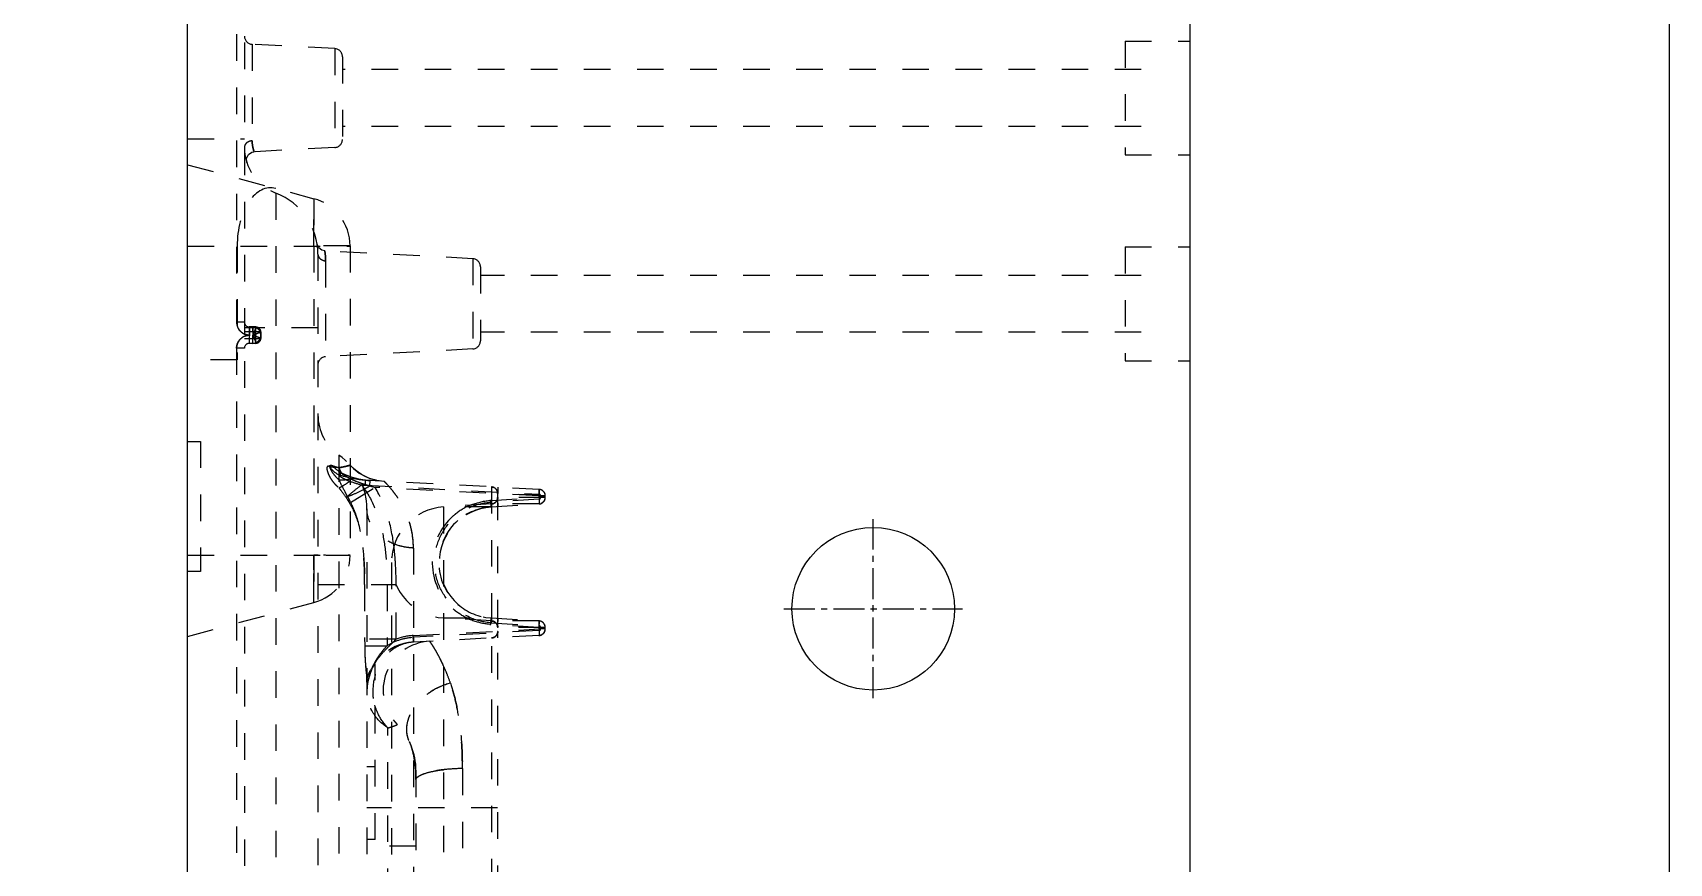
# Model space of a CAD drawing. Header units: millimetres. Extents: x 564 to 2602, y -1989 to 1042.
# Drawn here: x 1042.6 to 1143.3, y -728.8 to -677.7 of the extents above; entities that cross this region are included whole.
import ezdxf

# ---------------------------------------------------------------- set-up
doc = ezdxf.new("R2010")
doc.units = ezdxf.units.MM
doc.header["$LTSCALE"] = 16.335
doc.linetypes.add('CENTER', pattern=[0.6, 0.375, -0.075, 0.075, -0.075])
doc.linetypes.add('HIDDEN', pattern=[0.2, 0.1, -0.1])
doc.layers.get('0').update_dxf_attribs({"linetype": 'CONTINUOUS'})
doc.layers.add('DEFAULT_2', color=8, linetype='HIDDEN')

msp = doc.modelspace()

# ---------------------------------------------------------------- linework, layer by layer
at = {"color": 7, "linetype": 'Continuous'}
for p, q in [((1052.131, -865.805), (1052.131, -614.805)), ((1113.831, -865.805), (1113.831, -614.805))]:
    msp.add_line(p, q, dxfattribs=at)
at = {"color": 1, "linetype": 'CENTER', "ltscale": 0.310989}
for p, q in [((1094.331, -718.605), (1094.331, -707.605)), ((1088.831, -713.105), (1099.831, -713.105))]:
    msp.add_line(p, q, dxfattribs=at)
msp.add_lwpolyline([(597.996, -547.614), (1143.323, -547.614), (1143.323, -959.192), (597.996, -959.192)], close=True)
msp.add_circle((1094.331, -713.105), 5)
at = {"layer": 'DEFAULT_2', "color": 8, "linetype": 'HIDDEN'}
for p, q in [((1055.148, -664.715), (1055.148, -695.478)), ((1055.631, -665.214), (1055.631, -810.305)), ((1056.107, -678.395), (1056.107, -684.332)), ((1061.187, -678.661), (1056.107, -678.395)), ((1061.187, -678.661), (1061.187, -684.744)), ((1109.831, -678.203), (1109.831, -685.203)), ((1109.831, -678.203), (1113.831, -678.203)), ((1061.664, -679.163), (1061.664, -684.242)), ((1110.831, -679.953), (1061.664, -679.953)), ((1110.831, -683.453), (1061.664, -683.453)), ((1052.131, -684.217), (1055.631, -684.217)), ((1061.187, -684.744), (1056.227, -685.004)), ((1052.131, -685.805), (1059.907, -687.889)), ((1109.831, -685.203), (1113.831, -685.203)), ((1057.57, -687.549), (1057.57, -786.462)), ((1052.131, -690.805), (1062.131, -690.805)), ((1055.184, -690.805), (1055.184, -697.805)), ((1059.907, -690.681), (1059.908, -689.972)), ((1059.907, -690.805), (1059.907, -690.681)), ((1059.907, -690.805), (1059.907, -709.805)), ((1062.131, -690.787), (1062.131, -709.824)), ((1109.831, -690.855), (1109.831, -697.855)), ((1109.831, -690.855), (1113.831, -690.855)), ((1060.156, -691.305), (1060.156, -782.705)), ((1069.682, -691.581), (1060.575, -691.103)), ((1060.629, -691.712), (1060.629, -697.605)), ((1069.682, -691.581), (1069.682, -697.13)), ((1070.156, -692.081), (1070.156, -696.63)), ((1110.831, -692.605), (1070.156, -692.605)), ((1055.631, -695.478), (1055.148, -695.478)), ((1060.156, -695.83), (1055.631, -695.83)), ((1055.932, -695.78), (1055.932, -696.785)), ((1056.335, -695.78), (1055.932, -695.78)), ((1056.134, -695.78), (1056.134, -696.082)), ((1056.335, -696.785), (1056.335, -695.78)), ((1056.636, -696.082), (1055.631, -696.082)), ((1055.631, -696.484), (1056.636, -696.484)), ((1056.335, -696.785), (1055.932, -696.785)), ((1056.134, -696.484), (1056.134, -696.785)), ((1056.636, -696.082), (1056.636, -696.484)), ((1110.831, -696.105), (1070.156, -696.105)), ((1055.184, -697.805), (1052.131, -697.805)), ((1055.148, -697.087), (1055.148, -776.924)), ((1055.631, -697.087), (1055.148, -697.087)), ((1069.682, -697.13), (1060.629, -697.605)), ((1109.831, -697.855), (1113.831, -697.855)), ((1052.131, -702.811), (1052.931, -702.811)), ((1052.931, -702.811), (1052.931, -710.811)), ((1061.448, -703.663), (1061.448, -770.347)), ((1062.162, -706.562), (1063.669, -705.641)), ((1073.769, -705.768), (1063.076, -705.207)), ((1063.076, -705.508), (1073.769, -706.069)), ((1063.358, -705.547), (1063.375, -705.223)), ((1063.564, -705.61), (1063.667, -705.641)), ((1073.76, -706.169), (1063.669, -705.641)), ((1063.754, -705.205), (1064.223, -705.267)), ((1070.835, -705.614), (1070.835, -768.397)), ((1071.216, -706.015), (1071.216, -767.995)), ((1071.216, -706.015), (1071.219, -706.016)), ((1071.224, -706.016), (1071.216, -706.015)), ((1071.219, -706.016), (1071.224, -706.016)), ((1074.149, -706.169), (1071.229, -706.016)), ((1062.162, -706.561), (1062.131, -706.502)), ((1063.172, -706.964), (1063.172, -767.047)), ((1070.841, -706.663), (1067.886, -706.847)), ((1067.886, -706.847), (1067.886, -767.164)), ((1070.822, -706.847), (1067.886, -706.847)), ((1070.786, -706.446), (1073.76, -706.261)), ((1070.811, -706.847), (1070.786, -706.446)), ((1073.77, -706.362), (1070.821, -706.546)), ((1070.822, -706.847), (1073.773, -706.663)), ((1073.764, -706.663), (1070.848, -706.663)), ((1071.216, -706.261), (1071.218, -706.261)), ((1071.218, -706.261), (1071.224, -706.261)), ((1074.149, -706.261), (1071.224, -706.261)), ((1073.76, -706.169), (1073.76, -706.261)), ((1073.76, -706.169), (1074.149, -706.169)), ((1073.864, -706.261), (1073.864, -706.169)), ((1074.14, -706.261), (1074.14, -706.169)), ((1052.131, -709.805), (1062.131, -709.805)), ((1066.031, -709.372), (1066.031, -764.639)), ((1052.931, -710.811), (1052.131, -710.811)), ((1064.68, -710.259), (1064.68, -763.752)), ((1060.156, -711.617), (1064.967, -711.616)), ((1063.028, -711.616), (1063.031, -715.379)), ((1064.407, -711.616), (1064.407, -715.379)), ((1064.967, -714.976), (1064.967, -711.616)), ((1052.131, -714.805), (1059.907, -712.722)), ((1059.907, -712.722), (1059.908, -712.579)), ((1067.886, -713.671), (1070.812, -713.671)), ((1070.841, -713.855), (1067.886, -713.671)), ((1070.786, -714.073), (1070.811, -713.671)), ((1073.76, -714.257), (1070.786, -714.073)), ((1070.811, -713.671), (1073.764, -713.855)), ((1070.821, -713.972), (1073.77, -714.156)), ((1073.773, -713.855), (1070.848, -713.855)), ((1064.967, -714.976), (1063.028, -714.976)), ((1066.031, -715.156), (1066.01, -714.755)), ((1066.013, -714.754), (1073.76, -714.349)), ((1073.769, -714.449), (1066.031, -714.855)), ((1073.769, -714.751), (1066.031, -715.156)), ((1071.218, -714.257), (1071.216, -714.257)), ((1071.216, -714.503), (1071.224, -714.502)), ((1071.217, -714.503), (1071.216, -714.503)), ((1071.224, -714.257), (1071.218, -714.257)), ((1074.14, -714.257), (1071.224, -714.257)), ((1074.14, -714.349), (1071.224, -714.502)), ((1073.76, -714.257), (1073.76, -714.349)), ((1074.14, -714.349), (1073.76, -714.349)), ((1073.864, -714.349), (1073.864, -714.257)), ((1074.14, -714.349), (1074.14, -714.257)), ((1063.031, -715.379), (1064.407, -715.379)), ((1063.672, -727.304), (1063.672, -716.505)), ((1063.171, -718.346), (1063.172, -718.423)), ((1064.465, -753.579), (1064.465, -720.432)), ((1065.769, -721.264), (1065.874, -721.511)), ((1065.867, -721.492), (1066.046, -722.123)), ((1065.874, -721.511), (1066.051, -722.151)), ((1066.046, -722.123), (1066.165, -722.991)), ((1066.051, -722.151), (1066.167, -723.025)), ((1063.172, -722.805), (1063.672, -722.805)), ((1066.165, -722.991), (1066.189, -723.624)), ((1066.189, -723.052), (1066.189, -750.959)), ((1069.047, -722.932), (1069.047, -751.079)), ((1071.216, -725.342), (1063.172, -725.342)), ((1063.672, -727.305), (1063.172, -727.305)), ((1066.189, -727.704), (1063.172, -727.704))]:
    msp.add_line(p, q, dxfattribs=at)
for points in [[(1055.777, -685.66), (1055.763, -685.41), (1055.877, -685.176), (1056.091, -685.031), (1056.23, -685.004)], [(1060.575, -691.103), (1060.392, -691.058), (1060.206, -690.91), (1060.109, -690.693)], [(1063.755, -705.206), (1063.55, -705.155), (1063.29, -705.067), (1063.05, -704.962), (1062.831, -704.842), (1062.634, -704.714), (1062.462, -704.582), (1062.318, -704.455), (1062.222, -704.361), (1062.178, -704.314)], [(1063.172, -717.914), (1063.17, -718.048), (1063.17, -718.213), (1063.171, -718.346)]]:
    msp.add_lwpolyline(points, dxfattribs=at)
for centre, radius, start, end in [((1056.134, -677.893), 0.503, 180, 267), ((1061.161, -679.163), 0.503, 0, 86.99954), ((1058.647, -684.731), 3.017, 180, 249.07517), ((1061.161, -684.242), 0.503, 273.00046, 0), ((1056.134, -691.305), 4.022, 0, 69.07517), ((1059.131, -690.787), 3, 0, 75), ((1069.656, -692.08), 0.5, 0, 87), ((1055.952, -695.477), 0.804, 180.08241, 212.78343), ((1055.932, -695.478), 0.302, 180, 269.98028), ((1056.134, -696.283), 0.503, 270, 90), ((1056.335, -696.082), 0.302, 0, 90), ((1055.949, -695.48), 0.8, 239.32631, 246.42224), ((1055.948, -697.082), 0.796, 111.19298, 119.97131), ((1055.932, -697.087), 0.302, 90, 180), ((1045.9, -696.231), 10.049, 0.89161, 1.14484), ((1042.842, -696.276), 13.108, 359.9822, 0.8809), ((1043.594, -696.289), 12.356, 358.88453, 0.04392), ((1056.134, -696.283), 0.201, 269.99583, 90.00413), ((1036.302, -688.456), 21.338, 338.80526, 339.08133), ((1048.86, -714.889), 19.982, 67.9723, 68.26191), ((1056.335, -696.484), 0.302, 270, 0), ((1042.595, -730.486), 36.79, 67.90419, 68.03751), ((1069.656, -696.631), 0.5, 273, 0), ((1060.656, -698.104), 0.5, 93, 180), ((1063.172, -701.188), 3.017, 180, 235.1501), ((1059.15, -706.964), 4.022, 0, 55.15009), ((1062.945, -703.455), 2.279, 223.73179, 228.94055), ((1064.012, -699.589), 5.7, 245.14085, 250.71299), ((1063.859, -700.009), 5.253, 250.77864, 251.67394), ((1064.381, -702.255), 3.017, 221.99368, 267), ((1063.737, -700.396), 4.847, 251.60442, 257.97043), ((1065.476, -695.96), 9.89, 250.13849, 254.48091), ((1064.963, -699.09), 6.644, 244.97441, 249.01374), ((1065.308, -698.212), 7.587, 248.9571, 250.84472), ((1063.658, -700.737), 4.497, 258.04578, 258.69965), ((1065.533, -697.566), 8.272, 250.83758, 252.01261), ((1063.344, -700.409), 5.107, 264.2217, 266.98645), ((1057.552, -695.492), 11.611, 297.76108, 300.00106), ((1065.849, -696.588), 9.299, 252.02136, 253.98404), ((1066.355, -694.862), 11.098, 253.9352, 254.33348), ((1084.112, -637.06), 71.563, 253.14136, 253.31385), ((1070.823, -706.013), 0.4, 359.93317, 86.99267), ((1073.739, -706.168), 0.401, 72.48128, 86.96196), ((1073.75, -706.166), 0.398, 0.04827, 36.77101), ((1095.641, -688.566), 38.008, 207.63559, 208.15781), ((1068.099, -710.259), 3.419, 93.56971, 266.43029), ((1071.034, -710.263), 3.414, 93.56056, 266.44007), ((1071.017, -710.268), 3.829, 112.44179, 128.3573), ((1071.023, -710.282), 3.441, 93.52315, 130.84937), ((1071.079, -710.606), 4.17, 94.01903, 94.8473), ((1070.814, -706.262), 0.402, 273.55123, 0.01745), ((1057.193, -707.293), 14.05, 2.74735, 3.564), ((1066.089, -705.768), 7.681, 357.00813, 357.17464), ((1073.738, -706.262), 0.401, 273.62052, 288.00438), ((1073.763, -706.169), 0.101, 359.98407, 86.97547), ((1073.763, -706.261), 0.101, 273.59383, 0.01946), ((1073.75, -706.266), 0.397, 298.05145, 359.93572), ((1056.281, -709.51), 6.587, 15.97858, 20.09821), ((1060.664, -709.373), 5.367, 0.01055, 17.24933), ((1071.004, -710.261), 3.814, 131.40799, 179.08155), ((1071.002, -710.26), 3.411, 130.81425, 229.18145), ((1071.029, -710.282), 3.847, 128.36131, 131.47127), ((1059.883, -724.16), 14.354, 88.86712, 89.90275), ((1059.131, -709.824), 3, 285, 0), ((1048.964, -711.241), 15.99, 4.75667, 6.83731), ((1046.865, -711.424), 18.097, 3.72373, 4.78387), ((1044.091, -711.58), 20.875, 0.11148, 3.6564), ((1070.969, -710.259), 3.779, 179.0976, 180.89779), ((1071.004, -710.257), 3.814, 180.91346, 228.60423), ((1041.03, -711.616), 23.937, 359.99903, 0.18254), ((1071.023, -710.236), 3.442, 229.15251, 266.47426), ((1071.032, -710.233), 3.851, 228.53725, 231.56314), ((1071.092, -709.828), 4.255, 265.06513, 265.88293), ((1070.816, -714.257), 0.402, 359.9671, 86.40579), ((1057.859, -713.262), 13.384, 356.41777, 357.27328), ((1067.101, -713.835), 6.672, 356.3759, 358.06662), ((1073.738, -714.256), 0.401, 71.99578, 86.37948), ((1073.749, -714.257), 0.4, 0.06313, 43.06779), ((1067.184, -718.116), 3.017, 93, 224.52719), ((1135.296, -786.256), 100.135, 134.6153, 134.84722), ((1066.189, -718.168), 3.419, 92.94329, 110.94368), ((1073.739, -714.35), 0.401, 273.03904, 287.51795), ((1073.763, -714.349), 0.101, 273.02468, 0.01675), ((1073.763, -714.257), 0.101, 359.98081, 86.40623), ((1073.75, -714.354), 0.396, 298.25762, 359.95562), ((1066.189, -718.168), 3.017, 93.00026, 180), ((1066.486, -718.202), 3.319, 153.28073, 162.09126), ((1066.839, -718.396), 3.721, 149.15194, 153.06706), ((1066.378, -718.169), 3.206, 170.31246, 179.98627), ((1066.407, -718.175), 3.236, 162.11747, 170.29432), ((1062.167, -723.052), 4.022, 360, 44.52719), ((1062.243, -722.867), 3.879, 15.33785, 18.15489), ((1061.636, -723.034), 4.509, 12.5088, 15.3353), ((1060.973, -723.183), 5.188, 9.87224, 12.52812), ((1058.808, -723.496), 7.377, 4.68719, 6.33321)]:
    msp.add_arc(centre, radius, start, end, dxfattribs=at)
msp.add_ellipse((1057.246, -690.805), major_axis=(0, 3.587), ratio=0.5748833, start_param=-0.1528382, end_param=1.5707963, dxfattribs=at)
for points, knots in [([(1056.107, -684.332), (1056.045, -684.335), (1055.923, -684.358), (1055.766, -684.444), (1055.658, -684.574), (1055.631, -684.68), (1055.631, -684.731)], [0, 0, 0, 0, 0.2755293, 0.5366142, 0.7763648, 1, 1, 1, 1]), ([(1055.694, -684.538), (1055.684, -684.552), (1055.649, -684.611), (1055.631, -684.68), (1055.631, -684.731)], [0, 0, 0, 0, 0.2592889, 1, 1, 1, 1]), ([(1056.23, -685.004), (1056.231, -685.004), (1056.226, -684.998), (1056.226, -684.992), (1056.219, -684.977), (1056.213, -684.959), (1056.204, -684.934), (1056.191, -684.891), (1056.171, -684.824), (1056.148, -684.729), (1056.127, -684.613), (1056.111, -684.479), (1056.107, -684.383), (1056.107, -684.332)], [0, 0, 0, 0, 0.0043518, 0.0172974, 0.0386608, 0.0682711, 0.1059627, 0.1515755, 0.2658772, 0.4093782, 0.5803666, 0.7776748, 1, 1, 1, 1]), ([(1056.107, -684.332), (1056.107, -684.428), (1056.117, -684.563), (1056.148, -684.729), (1056.171, -684.824), (1056.193, -684.899), (1056.209, -684.949), (1056.22, -684.977), (1056.224, -684.992), (1056.229, -684.999), (1056.229, -685.004), (1056.23, -685.004)], [0, 0, 0, 0, 0.4194671, 0.590513, 0.734061, 0.8483957, 0.9317092, 0.9613208, 0.982686, 0.9956368, 1, 1, 1, 1]), ([(1059.907, -690.805), (1059.907, -690.433), (1059.908, -689.894), (1059.909, -689.206), (1059.909, -688.77), (1059.91, -688.453), (1059.911, -688.243), (1059.912, -688.119), (1059.912, -688.028), (1059.911, -687.946), (1059.907, -687.926), (1059.909, -687.885), (1059.907, -687.889)], [0, 0, 0, 0, 0.3826212, 0.5554139, 0.7068731, 0.831142, 0.8814699, 0.9233866, 0.9565504, 0.9806177, 0.9952254, 1, 1, 1, 1]), ([(1059.907, -687.889), (1059.911, -688.174), (1059.907, -688.774), (1059.915, -689.746), (1059.908, -690.433), (1059.907, -690.805)], [0, 0, 0, 0, 0.2930214, 0.6173999, 1, 1, 1, 1]), ([(1062.131, -690.805), (1062.127, -690.805), (1062.114, -690.801), (1062.084, -690.797), (1062.035, -690.79), (1061.93, -690.784), (1061.753, -690.786), (1061.362, -690.789), (1060.738, -690.78), (1060.204, -690.805), (1059.907, -690.805)], [0, 0, 0, 0, 0.0046906, 0.018404, 0.0409181, 0.0720864, 0.1597849, 0.279181, 0.5998335, 1, 1, 1, 1]), ([(1060.156, -691.305), (1060.156, -691.357), (1060.182, -691.465), (1060.328, -691.645), (1060.51, -691.707), (1060.629, -691.712)], [0, 0, 0, 0, 0.2279622, 0.4704552, 1, 1, 1, 1]), ([(1060.156, -691.305), (1060.156, -691.359), (1060.175, -691.433), (1060.213, -691.495), (1060.224, -691.511)], [0, 0, 0, 0, 0.741041, 1, 1, 1, 1]), ([(1060.629, -691.712), (1060.629, -691.666), (1060.628, -691.579), (1060.621, -691.457), (1060.611, -691.352), (1060.6, -691.266), (1060.591, -691.198), (1060.583, -691.153), (1060.579, -691.127), (1060.576, -691.114), (1060.577, -691.109), (1060.574, -691.103), (1060.575, -691.103)], [0, 0, 0, 0, 0.225985, 0.4257818, 0.5980096, 0.7410963, 0.8535128, 0.9345096, 0.9630543, 0.983534, 0.9958746, 1, 1, 1, 1]), ([(1060.575, -691.103), (1060.577, -691.105), (1060.576, -691.115), (1060.58, -691.127), (1060.583, -691.154), (1060.591, -691.198), (1060.6, -691.266), (1060.611, -691.352), (1060.625, -691.503), (1060.629, -691.625), (1060.629, -691.712)], [0, 0, 0, 0, 0.0165158, 0.0370113, 0.0655654, 0.1465608, 0.2589476, 0.4020107, 0.5742466, 1, 1, 1, 1]), ([(1055.148, -695.478), (1055.148, -695.584), (1055.192, -695.799), (1055.376, -696.069), (1055.652, -696.245), (1055.867, -696.283), (1055.974, -696.283)], [0, 0, 0, 0, 0.2497237, 0.4995788, 0.7495243, 1, 1, 1, 1]), ([(1055.932, -695.78), (1055.936, -695.78), (1055.935, -695.8), (1055.941, -695.821), (1055.942, -695.87), (1055.945, -695.93), (1055.947, -696.006), (1055.949, -696.123), (1055.95, -696.216), (1055.95, -696.28)], [0, 0, 0, 0, 0.0205313, 0.0776693, 0.1698862, 0.2940684, 0.4453558, 0.6185442, 1, 1, 1, 1]), ([(1055.932, -695.78), (1055.934, -695.78), (1055.935, -695.788), (1055.938, -695.799), (1055.939, -695.821), (1055.941, -695.837), (1055.941, -695.847)], [0, 0, 0, 0, 0.0720856, 0.2636878, 0.5743083, 1, 1, 1, 1]), ([(1056.134, -695.78), (1056.137, -695.78), (1056.136, -695.8), (1056.142, -695.821), (1056.143, -695.87), (1056.146, -695.93), (1056.148, -696.006), (1056.15, -696.123), (1056.151, -696.216), (1056.151, -696.28)], [0, 0, 0, 0, 0.020531, 0.077669, 0.169886, 0.2940682, 0.4453556, 0.6185441, 1, 1, 1, 1]), ([(1056.322, -695.83), (1056.317, -695.845), (1056.289, -695.927), (1056.259, -696.008), (1056.234, -696.075)], [0, 0, 0, 0, 0.1843025, 1, 1, 1, 1]), ([(1056.335, -695.78), (1056.336, -695.78), (1056.335, -695.787), (1056.332, -695.8), (1056.326, -695.817), (1056.322, -695.83)], [0, 0, 0, 0, 0.0633032, 0.2508107, 1, 1, 1, 1]), ([(1055.974, -696.283), (1055.867, -696.283), (1055.652, -696.319), (1055.377, -696.496), (1055.192, -696.766), (1055.148, -696.981), (1055.148, -697.087)], [0, 0, 0, 0, 0.2500792, 0.5000569, 0.7499587, 1, 1, 1, 1]), ([(1055.932, -696.78), (1055.936, -696.78), (1055.935, -696.76), (1055.941, -696.738), (1055.942, -696.689), (1055.945, -696.629), (1055.947, -696.554), (1055.949, -696.436), (1055.95, -696.344), (1055.95, -696.28)], [0, 0, 0, 0, 0.0205313, 0.0776693, 0.1698862, 0.2940684, 0.4453558, 0.6185442, 1, 1, 1, 1]), ([(1055.932, -696.78), (1055.934, -696.78), (1055.935, -696.771), (1055.938, -696.761), (1055.939, -696.739), (1055.941, -696.723), (1055.941, -696.713)], [0, 0, 0, 0, 0.0720856, 0.2636878, 0.5743084, 1, 1, 1, 1]), ([(1056.134, -696.78), (1056.137, -696.78), (1056.135, -696.76), (1056.141, -696.738), (1056.141, -696.689), (1056.144, -696.629), (1056.146, -696.554), (1056.15, -696.436), (1056.151, -696.344), (1056.151, -696.28)], [0, 0, 0, 0, 0.0200851, 0.0771376, 0.1693606, 0.2936018, 0.444988, 0.618303, 1, 1, 1, 1]), ([(1056.147, -696.283), (1056.179, -696.27), (1056.295, -696.224), (1056.411, -696.177), (1056.496, -696.142)], [0, 0, 0, 0, 0.2740469, 1, 1, 1, 1]), ([(1056.154, -696.28), (1056.161, -696.297), (1056.188, -696.366), (1056.215, -696.435), (1056.234, -696.487)], [0, 0, 0, 0, 0.2566759, 1, 1, 1, 1]), ([(1056.234, -696.487), (1056.242, -696.506), (1056.267, -696.573), (1056.292, -696.641), (1056.308, -696.689)], [0, 0, 0, 0, 0.2865495, 1, 1, 1, 1]), ([(1056.308, -696.689), (1056.31, -696.693), (1056.315, -696.709), (1056.32, -696.724), (1056.324, -696.735)], [0, 0, 0, 0, 0.2799525, 1, 1, 1, 1]), ([(1056.324, -696.735), (1056.325, -696.74), (1056.329, -696.753), (1056.333, -696.765), (1056.335, -696.774)], [0, 0, 0, 0, 0.338249, 1, 1, 1, 1]), ([(1056.588, -696.462), (1056.578, -696.457), (1056.527, -696.436), (1056.475, -696.415), (1056.434, -696.398)], [0, 0, 0, 0, 0.1950014, 1, 1, 1, 1]), ([(1056.496, -696.142), (1056.505, -696.139), (1056.536, -696.126), (1056.567, -696.113), (1056.589, -696.104)], [0, 0, 0, 0, 0.2908581, 1, 1, 1, 1]), ([(1056.636, -696.484), (1056.636, -696.482), (1056.63, -696.481), (1056.623, -696.476), (1056.607, -696.47), (1056.595, -696.465), (1056.588, -696.462)], [0, 0, 0, 0, 0.0693796, 0.2617733, 0.5739184, 1, 1, 1, 1]), ([(1056.589, -696.104), (1056.593, -696.102), (1056.607, -696.095), (1056.621, -696.089), (1056.631, -696.085)], [0, 0, 0, 0, 0.3353093, 1, 1, 1, 1]), ([(1060.852, -704.357), (1060.818, -704.348), (1060.761, -704.334), (1060.709, -704.387), (1060.699, -704.449), (1060.705, -704.528), (1060.725, -704.625), (1060.759, -704.732), (1060.821, -704.885), (1060.923, -705.077), (1061.073, -705.295), (1061.248, -705.496), (1061.38, -705.615), (1061.448, -705.671)], [0, 0, 0, 0, 0.0618657, 0.0880285, 0.1226841, 0.1703364, 0.2296787, 0.2975272, 0.3707402, 0.5250916, 0.6832554, 0.841863, 1, 1, 1, 1]), ([(1060.852, -704.357), (1060.895, -704.419), (1061.084, -704.65), (1061.338, -704.83), (1061.545, -704.913)], [0, 0, 0, 0, 0.2528678, 1, 1, 1, 1]), ([(1061.298, -705.031), (1061.219, -704.948), (1061.078, -704.778), (1060.943, -704.544), (1060.887, -704.385), (1060.882, -704.296), (1060.924, -704.267), (1060.961, -704.27), (1061.003, -704.281), (1061.033, -704.293), (1061.049, -704.3)], [0, 0, 0, 0, 0.3352664, 0.6464962, 0.7695007, 0.8447762, 0.8725297, 0.906307, 0.9494489, 1, 1, 1, 1]), ([(1062.139, -704.273), (1062.14, -704.274), (1062.133, -704.274), (1062.129, -704.277), (1062.115, -704.281), (1062.09, -704.29), (1062.043, -704.304), (1061.972, -704.325), (1061.877, -704.349), (1061.701, -704.389), (1061.555, -704.414), (1061.448, -704.429)], [0, 0, 0, 0, 0.0035467, 0.0142711, 0.0322897, 0.0577221, 0.1313227, 0.2360953, 0.3732672, 0.544788, 1, 1, 1, 1]), ([(1061.448, -704.429), (1061.485, -704.424), (1061.611, -704.405), (1061.737, -704.381), (1061.825, -704.361)], [0, 0, 0, 0, 0.2912012, 1, 1, 1, 1]), ([(1061.448, -704.429), (1061.454, -704.475), (1061.478, -704.638), (1061.512, -704.8), (1061.545, -704.913)], [0, 0, 0, 0, 0.2841808, 1, 1, 1, 1]), ([(1061.616, -704.761), (1061.601, -704.736), (1061.538, -704.629), (1061.484, -704.517), (1061.448, -704.429)], [0, 0, 0, 0, 0.2342073, 1, 1, 1, 1]), ([(1061.545, -704.913), (1061.538, -704.912), (1061.524, -704.91), (1061.507, -704.908), (1061.489, -704.915), (1061.497, -704.933), (1061.509, -704.946), (1061.533, -704.967), (1061.565, -704.991), (1061.607, -705.019), (1061.664, -705.054), (1061.739, -705.096), (1061.83, -705.143), (1061.955, -705.2), (1062.051, -705.238), (1062.116, -705.262)], [0, 0, 0, 0, 0.028369, 0.0528644, 0.0698987, 0.0871484, 0.1142687, 0.1436817, 0.2063393, 0.2709551, 0.3364015, 0.4684117, 0.6010759, 0.7339927, 1, 1, 1, 1]), ([(1062.152, -705.11), (1062.098, -705.085), (1062.005, -705.038), (1061.895, -704.976), (1061.82, -704.93), (1061.764, -704.894), (1061.719, -704.864), (1061.683, -704.839), (1061.658, -704.82), (1061.632, -704.8), (1061.616, -704.785), (1061.586, -704.758), (1061.61, -704.759), (1061.616, -704.761)], [0, 0, 0, 0, 0.2634297, 0.4601565, 0.5580563, 0.6554599, 0.7520759, 0.7998489, 0.8470123, 0.8931353, 0.9365506, 0.9714684, 1, 1, 1, 1]), ([(1061.825, -704.361), (1061.87, -704.351), (1061.975, -704.324), (1062.08, -704.295), (1062.138, -704.273)], [0, 0, 0, 0, 0.4280199, 1, 1, 1, 1]), ([(1061.448, -705.174), (1061.483, -705.178), (1061.634, -705.188), (1061.786, -705.177), (1061.901, -705.16)], [0, 0, 0, 0, 0.2318803, 1, 1, 1, 1]), ([(1061.969, -706.196), (1061.922, -706.106), (1061.746, -705.767), (1061.576, -705.424), (1061.448, -705.174)], [0, 0, 0, 0, 0.2651192, 1, 1, 1, 1]), ([(1061.448, -705.671), (1061.552, -705.625), (1061.78, -705.495), (1061.997, -705.349), (1062.116, -705.262)], [0, 0, 0, 0, 0.4354212, 1, 1, 1, 1]), ([(1061.448, -705.671), (1061.484, -705.719), (1061.631, -705.917), (1061.775, -706.117), (1061.884, -706.268)], [0, 0, 0, 0, 0.2432817, 1, 1, 1, 1]), ([(1061.884, -706.268), (1062.012, -706.155), (1062.326, -705.894), (1062.644, -705.637), (1062.83, -705.49)], [0, 0, 0, 0, 0.4175122, 1, 1, 1, 1]), ([(1061.901, -705.16), (1061.922, -705.157), (1062.006, -705.144), (1062.09, -705.126), (1062.152, -705.11)], [0, 0, 0, 0, 0.2445545, 1, 1, 1, 1]), ([(1062.116, -706.149), (1062.177, -706.128), (1062.466, -706.017), (1062.744, -705.88), (1062.96, -705.767)], [0, 0, 0, 0, 0.2101, 1, 1, 1, 1]), ([(1062.83, -705.49), (1063.162, -705.91), (1063.703, -706.853), (1064.162, -708.405), (1064.37, -710.005), (1064.407, -711.08), (1064.407, -711.616)], [0, 0, 0, 0, 0.2496181, 0.4995899, 0.7497624, 1, 1, 1, 1]), ([(1063.076, -705.508), (1063.078, -705.468), (1063.081, -705.397), (1063.083, -705.314), (1063.082, -705.264), (1063.082, -705.235), (1063.079, -705.22), (1063.078, -705.207), (1063.076, -705.207)], [0, 0, 0, 0, 0.4017265, 0.7045392, 0.8184121, 0.9122118, 0.9752699, 1, 1, 1, 1]), ([(1064.84, -709.338), (1064.763, -708.692), (1064.522, -707.408), (1064.008, -706.195), (1063.669, -705.641)], [0, 0, 0, 0, 0.5001191, 1, 1, 1, 1]), ([(1066.031, -709.372), (1066.031, -709.055), (1065.977, -708.451), (1065.757, -707.62), (1065.458, -706.917), (1065.167, -706.419), (1064.933, -706.082), (1064.772, -705.871), (1064.623, -705.691), (1064.492, -705.544), (1064.397, -705.441), (1064.333, -705.375), (1064.296, -705.337), (1064.266, -705.308), (1064.245, -705.286), (1064.231, -705.276), (1064.226, -705.268), (1064.224, -705.267)], [0, 0, 0, 0, 0.206616, 0.3922058, 0.5578529, 0.7030068, 0.7672223, 0.8251231, 0.8760034, 0.9190837, 0.9535849, 0.9674353, 0.9789305, 0.9880031, 0.9945851, 0.9986073, 1, 1, 1, 1]), ([(1070.844, -705.614), (1070.943, -705.619), (1071.144, -705.71), (1071.224, -705.917), (1071.224, -706.016)], [0, 0, 0, 0, 0.4993427, 1, 1, 1, 1]), ([(1071.216, -706.015), (1071.216, -705.948), (1071.181, -705.812), (1071.084, -705.71), (1071.027, -705.675)], [0, 0, 0, 0, 0.5000761, 1, 1, 1, 1]), ([(1071.225, -705.836), (1071.224, -705.852), (1071.221, -705.919), (1071.218, -705.985), (1071.216, -706.036)], [0, 0, 0, 0, 0.235781, 1, 1, 1, 1]), ([(1071.227, -705.634), (1071.228, -705.634), (1071.228, -705.641), (1071.229, -705.65), (1071.229, -705.668), (1071.229, -705.702), (1071.228, -705.76), (1071.226, -705.809), (1071.225, -705.836)], [0, 0, 0, 0, 0.0185915, 0.0701969, 0.1542158, 0.2694951, 0.5866252, 1, 1, 1, 1]), ([(1073.76, -705.767), (1073.763, -705.767), (1073.764, -705.781), (1073.767, -705.799), (1073.768, -705.835), (1073.769, -705.881), (1073.768, -705.937), (1073.766, -706.027), (1073.763, -706.098), (1073.761, -706.146)], [0, 0, 0, 0, 0.0215669, 0.0783782, 0.1697774, 0.2927212, 0.4429027, 0.6150074, 1, 1, 1, 1]), ([(1073.769, -706.069), (1073.771, -706.028), (1073.774, -705.957), (1073.776, -705.874), (1073.775, -705.824), (1073.774, -705.795), (1073.772, -705.78), (1073.771, -705.768), (1073.769, -705.768)], [0, 0, 0, 0, 0.4033897, 0.7071627, 0.8197837, 0.9126113, 0.9753248, 1, 1, 1, 1]), ([(1061.884, -706.268), (1062.137, -706.62), (1062.541, -707.425), (1062.864, -708.754), (1063.006, -710.166), (1063.031, -711.128), (1063.031, -711.616)], [0, 0, 0, 0, 0.2344175, 0.4797286, 0.7361162, 1, 1, 1, 1]), ([(1061.968, -706.196), (1061.98, -706.193), (1062.029, -706.179), (1062.078, -706.163), (1062.116, -706.149)], [0, 0, 0, 0, 0.2301083, 1, 1, 1, 1]), ([(1062.467, -707.246), (1062.446, -707.187), (1062.356, -706.954), (1062.251, -706.726), (1062.162, -706.562)], [0, 0, 0, 0, 0.2527275, 1, 1, 1, 1]), ([(1066.031, -709.372), (1065.669, -709.357), (1064.939, -709.221), (1063.981, -708.698), (1063.325, -707.9), (1063.172, -707.259), (1063.172, -706.964)], [0, 0, 0, 0, 0.2651874, 0.5356635, 0.7839561, 1, 1, 1, 1]), ([(1070.821, -713.972), (1070.357, -713.94), (1069.431, -713.71), (1068.278, -712.868), (1067.512, -711.663), (1067.244, -710.259), (1067.512, -708.855), (1068.278, -707.65), (1069.431, -706.808), (1070.357, -706.578), (1070.821, -706.546)], [0, 0, 0, 0, 0.124932, 0.2499028, 0.3749268, 0.4999993, 0.6250719, 0.750096, 0.8750674, 1, 1, 1, 1]), ([(1070.819, -706.546), (1070.822, -706.586), (1070.825, -706.657), (1070.828, -706.74), (1070.828, -706.791), (1070.828, -706.82), (1070.825, -706.834), (1070.825, -706.847), (1070.822, -706.847)], [0, 0, 0, 0, 0.4022682, 0.7043095, 0.8189655, 0.9133515, 0.9758262, 1, 1, 1, 1]), ([(1071.224, -706.261), (1071.224, -706.36), (1071.145, -706.565), (1070.946, -706.657), (1070.848, -706.663)], [0, 0, 0, 0, 0.5006484, 1, 1, 1, 1]), ([(1070.848, -706.663), (1070.912, -706.659), (1071.042, -706.616), (1071.138, -706.518), (1071.171, -706.459)], [0, 0, 0, 0, 0.4883013, 1, 1, 1, 1]), ([(1071.218, -706.261), (1071.218, -706.326), (1071.183, -706.461), (1071.089, -706.564), (1071.031, -706.6)], [0, 0, 0, 0, 0.4889598, 1, 1, 1, 1]), ([(1071.171, -706.459), (1071.179, -706.444), (1071.209, -706.382), (1071.224, -706.312), (1071.224, -706.261)], [0, 0, 0, 0, 0.2606761, 1, 1, 1, 1]), ([(1071.227, -706.62), (1071.228, -706.634), (1071.23, -706.683), (1071.232, -706.733), (1071.232, -706.767)], [0, 0, 0, 0, 0.2977784, 1, 1, 1, 1]), ([(1071.232, -706.767), (1071.233, -706.775), (1071.233, -706.788), (1071.233, -706.806), (1071.232, -706.814), (1071.232, -706.821), (1071.23, -706.821)], [0, 0, 0, 0, 0.4314554, 0.7443731, 0.9345143, 1, 1, 1, 1]), ([(1073.76, -706.261), (1073.762, -706.289), (1073.767, -706.389), (1073.771, -706.489), (1073.772, -706.56)], [0, 0, 0, 0, 0.2799649, 1, 1, 1, 1]), ([(1073.77, -706.633), (1073.769, -706.641), (1073.768, -706.648), (1073.767, -706.663), (1073.764, -706.663)], [0, 0, 0, 0, 0.7302379, 1, 1, 1, 1]), ([(1073.77, -706.362), (1073.772, -706.399), (1073.776, -706.469), (1073.779, -706.554), (1073.778, -706.608), (1073.778, -706.638), (1073.776, -706.651), (1073.775, -706.663), (1073.773, -706.663)], [0, 0, 0, 0, 0.3684277, 0.7044745, 0.8309428, 0.9229947, 0.9794261, 1, 1, 1, 1]), ([(1073.772, -706.56), (1073.772, -706.568), (1073.772, -706.592), (1073.771, -706.616), (1073.77, -706.633)], [0, 0, 0, 0, 0.3008212, 1, 1, 1, 1]), ([(1063.028, -711.616), (1063.028, -710.938), (1062.991, -709.621), (1062.79, -708.31), (1062.614, -707.696)], [0, 0, 0, 0, 0.5149559, 1, 1, 1, 1]), ([(1059.907, -709.805), (1059.907, -710.177), (1059.908, -710.717), (1059.909, -711.405), (1059.909, -711.84), (1059.91, -712.158), (1059.911, -712.367), (1059.912, -712.491), (1059.911, -712.582), (1059.911, -712.664), (1059.907, -712.685), (1059.909, -712.726), (1059.907, -712.722)], [0, 0, 0, 0, 0.3826265, 0.5554218, 0.706883, 0.8311545, 0.881484, 0.9234013, 0.9565639, 0.9806273, 0.9952299, 1, 1, 1, 1]), ([(1059.907, -709.805), (1059.907, -710.177), (1059.908, -710.717), (1059.909, -711.405), (1059.909, -711.84), (1059.91, -712.158), (1059.911, -712.367), (1059.912, -712.491), (1059.911, -712.582), (1059.911, -712.664), (1059.907, -712.685), (1059.909, -712.726), (1059.907, -712.722)], [0, 0, 0, 0, 0.3826265, 0.5554218, 0.706883, 0.8311545, 0.881484, 0.9234013, 0.9565639, 0.9806273, 0.9952299, 1, 1, 1, 1]), ([(1059.907, -712.722), (1059.911, -712.437), (1059.907, -711.837), (1059.915, -710.865), (1059.908, -710.177), (1059.907, -709.805)], [0, 0, 0, 0, 0.2930214, 0.6173999, 1, 1, 1, 1]), ([(1062.131, -709.805), (1062.127, -709.805), (1062.114, -709.81), (1062.084, -709.813), (1062.035, -709.82), (1061.93, -709.827), (1061.753, -709.825), (1061.362, -709.821), (1060.738, -709.831), (1060.204, -709.806), (1059.907, -709.805)], [0, 0, 0, 0, 0.0046851, 0.0184012, 0.040921, 0.0720941, 0.1597938, 0.279187, 0.5998369, 1, 1, 1, 1]), ([(1059.912, -710.707), (1059.911, -710.633), (1059.91, -710.333), (1059.907, -710.032), (1059.907, -709.805)], [0, 0, 0, 0, 0.2449066, 1, 1, 1, 1]), ([(1066.031, -709.372), (1065.936, -709.368), (1065.546, -709.336), (1065.16, -709.244), (1064.884, -709.138)], [0, 0, 0, 0, 0.2422134, 1, 1, 1, 1]), ([(1059.908, -712.579), (1059.909, -712.342), (1059.909, -711.718), (1059.913, -711.094), (1059.912, -710.707)], [0, 0, 0, 0, 0.3799229, 1, 1, 1, 1]), ([(1070.822, -713.671), (1070.825, -713.671), (1070.825, -713.684), (1070.828, -713.699), (1070.828, -713.728), (1070.828, -713.778), (1070.825, -713.861), (1070.822, -713.932), (1070.819, -713.972)], [0, 0, 0, 0, 0.0241738, 0.0866484, 0.1810345, 0.2956907, 0.5977314, 1, 1, 1, 1]), ([(1070.848, -713.855), (1070.946, -713.862), (1071.145, -713.953), (1071.224, -714.158), (1071.224, -714.257)], [0, 0, 0, 0, 0.4993516, 1, 1, 1, 1]), ([(1071.042, -713.921), (1071.027, -713.911), (1070.967, -713.878), (1070.898, -713.859), (1070.848, -713.855)], [0, 0, 0, 0, 0.2609043, 1, 1, 1, 1]), ([(1071.218, -714.257), (1071.218, -714.192), (1071.183, -714.057), (1071.089, -713.954), (1071.031, -713.918)], [0, 0, 0, 0, 0.4889485, 1, 1, 1, 1]), ([(1071.224, -714.257), (1071.224, -714.193), (1071.19, -714.06), (1071.098, -713.957), (1071.042, -713.921)], [0, 0, 0, 0, 0.4890741, 1, 1, 1, 1]), ([(1071.23, -713.697), (1071.232, -713.697), (1071.232, -713.704), (1071.233, -713.712), (1071.233, -713.73), (1071.232, -713.764), (1071.23, -713.822), (1071.228, -713.871), (1071.227, -713.899)], [0, 0, 0, 0, 0.0174822, 0.0682375, 0.1517492, 0.266873, 0.5847331, 1, 1, 1, 1]), ([(1073.764, -713.855), (1073.765, -713.855), (1073.767, -713.862), (1073.77, -713.878), (1073.772, -713.919), (1073.772, -713.981), (1073.77, -714.032), (1073.769, -714.06)], [0, 0, 0, 0, 0.0209562, 0.072889, 0.2717306, 0.5878968, 1, 1, 1, 1]), ([(1073.77, -714.156), (1073.772, -714.116), (1073.776, -714.045), (1073.778, -713.961), (1073.778, -713.911), (1073.778, -713.882), (1073.776, -713.868), (1073.775, -713.855), (1073.773, -713.855)], [0, 0, 0, 0, 0.4045434, 0.7086704, 0.8213739, 0.9140188, 0.9761782, 1, 1, 1, 1]), ([(1063.172, -717.619), (1063.172, -717.266), (1063.079, -716.387), (1063.028, -715.506), (1063.028, -714.976)], [0, 0, 0, 0, 0.3991274, 1, 1, 1, 1]), ([(1064.407, -715.379), (1064.648, -715.224), (1065.173, -714.975), (1065.744, -714.87), (1066.031, -714.855)], [0, 0, 0, 0, 0.500052, 1, 1, 1, 1]), ([(1066.031, -714.855), (1066.033, -714.895), (1066.036, -714.966), (1066.038, -715.049), (1066.037, -715.1), (1066.036, -715.129), (1066.034, -715.143), (1066.033, -715.156), (1066.031, -715.156)], [0, 0, 0, 0, 0.4019188, 0.7045936, 0.8186738, 0.9120223, 0.9752478, 1, 1, 1, 1]), ([(1067.027, -715.104), (1067.026, -715.104), (1067.03, -715.11), (1067.033, -715.116), (1067.043, -715.131), (1067.062, -715.158), (1067.096, -715.208), (1067.146, -715.282), (1067.207, -715.377), (1067.28, -715.492), (1067.362, -715.628), (1067.489, -715.846), (1067.665, -716.164), (1067.881, -716.605), (1068.098, -717.118), (1068.239, -717.486), (1068.312, -717.68)], [0, 0, 0, 0, 0.0010082, 0.0043324, 0.009965, 0.0178688, 0.0403329, 0.0714121, 0.1107896, 0.1581352, 0.2131219, 0.2754283, 0.4206495, 0.5910826, 0.7846077, 1, 1, 1, 1]), ([(1068.312, -717.68), (1068.243, -717.484), (1068.104, -717.116), (1067.88, -716.605), (1067.664, -716.165), (1067.489, -715.846), (1067.362, -715.628), (1067.28, -715.492), (1067.207, -715.377), (1067.146, -715.282), (1067.097, -715.208), (1067.064, -715.158), (1067.045, -715.13), (1067.036, -715.116), (1067.029, -715.109), (1067.028, -715.104), (1067.027, -715.104)], [0, 0, 0, 0, 0.2151143, 0.4089581, 0.5795008, 0.7246151, 0.7869207, 0.8419425, 0.8893099, 0.9286423, 0.9595641, 0.9818502, 0.9897144, 0.9953712, 0.9988047, 1, 1, 1, 1]), ([(1071.224, -714.502), (1071.224, -714.602), (1071.145, -714.808), (1070.943, -714.899), (1070.844, -714.904)], [0, 0, 0, 0, 0.5006573, 1, 1, 1, 1]), ([(1070.844, -714.904), (1070.908, -714.901), (1071.04, -714.859), (1071.137, -714.761), (1071.17, -714.702)], [0, 0, 0, 0, 0.4882263, 1, 1, 1, 1]), ([(1071.216, -714.503), (1071.216, -714.57), (1071.181, -714.706), (1071.084, -714.808), (1071.027, -714.844)], [0, 0, 0, 0, 0.49999, 1, 1, 1, 1]), ([(1071.17, -714.702), (1071.179, -714.686), (1071.209, -714.623), (1071.224, -714.553), (1071.224, -714.502)], [0, 0, 0, 0, 0.260789, 1, 1, 1, 1]), ([(1071.225, -714.682), (1071.224, -714.666), (1071.221, -714.599), (1071.218, -714.533), (1071.216, -714.482)], [0, 0, 0, 0, 0.235763, 1, 1, 1, 1]), ([(1071.227, -714.884), (1071.228, -714.884), (1071.228, -714.877), (1071.229, -714.868), (1071.229, -714.85), (1071.229, -714.816), (1071.228, -714.759), (1071.226, -714.71), (1071.225, -714.682)], [0, 0, 0, 0, 0.0185943, 0.0702045, 0.1542261, 0.2695018, 0.5866163, 1, 1, 1, 1]), ([(1073.76, -714.349), (1073.761, -714.377), (1073.766, -714.474), (1073.769, -714.572), (1073.769, -714.642)], [0, 0, 0, 0, 0.2780422, 1, 1, 1, 1]), ([(1073.767, -714.717), (1073.766, -714.725), (1073.764, -714.734), (1073.763, -714.751), (1073.76, -714.751)], [0, 0, 0, 0, 0.7268682, 1, 1, 1, 1]), ([(1073.769, -714.642), (1073.769, -714.649), (1073.768, -714.674), (1073.768, -714.699), (1073.767, -714.717)], [0, 0, 0, 0, 0.2965373, 1, 1, 1, 1]), ([(1073.769, -714.449), (1073.771, -714.486), (1073.773, -714.557), (1073.776, -714.641), (1073.775, -714.696), (1073.774, -714.725), (1073.772, -714.739), (1073.771, -714.75), (1073.769, -714.751)], [0, 0, 0, 0, 0.3670424, 0.7023284, 0.8289427, 0.9214737, 0.9786274, 1, 1, 1, 1]), ([(1063.031, -715.379), (1063.031, -715.876), (1063.088, -716.721), (1063.172, -717.564), (1063.172, -717.914)], [0, 0, 0, 0, 0.586705, 1, 1, 1, 1]), ([(1064.407, -715.379), (1064.321, -715.477), (1064.148, -715.673), (1063.91, -715.984), (1063.699, -716.313), (1063.455, -716.772), (1063.235, -717.387), (1063.173, -717.908), (1063.172, -718.168)], [0, 0, 0, 0, 0.1254658, 0.2507713, 0.3759088, 0.5008837, 0.7503802, 1, 1, 1, 1]), ([(1066.028, -715.156), (1065.738, -715.172), (1065.099, -715.33), (1064.236, -715.976), (1063.633, -717.033), (1063.521, -717.882), (1063.543, -718.307)], [0, 0, 0, 0, 0.1968681, 0.4351744, 0.7109438, 1, 1, 1, 1]), ([(1063.644, -716.487), (1063.782, -716.257), (1064.108, -715.827), (1064.489, -715.45), (1064.679, -715.261)], [0, 0, 0, 0, 0.500193, 1, 1, 1, 1]), ([(1063.213, -717.299), (1063.227, -717.247), (1063.294, -717.035), (1063.412, -716.839), (1063.521, -716.71)], [0, 0, 0, 0, 0.2398567, 1, 1, 1, 1]), ([(1063.172, -717.915), (1063.172, -717.942), (1063.171, -718.054), (1063.17, -718.167), (1063.171, -718.252)], [0, 0, 0, 0, 0.2414053, 1, 1, 1, 1]), ([(1063.172, -717.619), (1063.172, -717.592), (1063.176, -717.485), (1063.193, -717.378), (1063.213, -717.299)], [0, 0, 0, 0, 0.2437444, 1, 1, 1, 1]), ([(1068.312, -717.68), (1067.889, -717.789), (1067.256, -718.065), (1066.536, -718.625), (1066.069, -719.142), (1065.751, -719.714), (1065.591, -720.285), (1065.599, -720.812), (1065.7, -721.126), (1065.768, -721.262)], [0, 0, 0, 0, 0.2648949, 0.4095946, 0.5518652, 0.6843711, 0.8034143, 0.9075198, 1, 1, 1, 1]), ([(1068.312, -717.68), (1067.851, -717.798), (1067.173, -718.105), (1066.434, -718.721), (1065.989, -719.259), (1065.707, -719.828), (1065.585, -720.372), (1065.61, -720.856), (1065.707, -721.139), (1065.768, -721.262)], [0, 0, 0, 0, 0.2889538, 0.4393113, 0.581863, 0.7094779, 0.8209456, 0.9164907, 1, 1, 1, 1]), ([(1069.047, -722.932), (1069.047, -721.967), (1068.967, -720.569), (1068.655, -718.821), (1068.437, -718.039), (1068.312, -717.68)], [0, 0, 0, 0, 0.54399, 0.7851697, 1, 1, 1, 1]), ([(1068.312, -717.68), (1068.437, -718.039), (1068.655, -718.821), (1068.967, -720.569), (1069.047, -721.967), (1069.047, -722.932)], [0, 0, 0, 0, 0.2148362, 0.4559689, 1, 1, 1, 1]), ([(1063.171, -718.252), (1063.171, -718.295), (1063.172, -718.352), (1063.172, -718.409), (1063.172, -718.422)], [0, 0, 0, 0, 0.7575381, 1, 1, 1, 1]), ([(1064.465, -720.432), (1064.08, -720.187), (1063.419, -719.521), (1063.172, -718.609), (1063.172, -718.168)], [0, 0, 0, 0, 0.5088813, 1, 1, 1, 1]), ([(1064.465, -720.432), (1064.214, -720.184), (1063.757, -719.524), (1063.565, -718.739), (1063.543, -718.307)], [0, 0, 0, 0, 0.4492412, 1, 1, 1, 1]), ([(1064.465, -720.432), (1064.512, -720.419), (1064.599, -720.393), (1064.718, -720.355), (1064.817, -720.321), (1064.895, -720.292), (1064.955, -720.268), (1064.993, -720.251), (1065.015, -720.241), (1065.025, -720.236), (1065.031, -720.235), (1065.033, -720.231), (1065.034, -720.232)], [0, 0, 0, 0, 0.2427075, 0.4495706, 0.6217618, 0.7604038, 0.8665663, 0.9412622, 0.9671108, 0.9854447, 0.9963729, 1, 1, 1, 1]), ([(1066.189, -723.614), (1066.188, -723.161), (1066.137, -722.359), (1065.923, -721.574), (1065.768, -721.262)], [0, 0, 0, 0, 0.5657005, 1, 1, 1, 1]), ([(1065.768, -721.262), (1065.783, -721.292), (1065.844, -721.422), (1065.895, -721.556), (1065.929, -721.659)], [0, 0, 0, 0, 0.237809, 1, 1, 1, 1]), ([(1066.084, -722.293), (1066.09, -722.325), (1066.111, -722.454), (1066.128, -722.584), (1066.139, -722.683)], [0, 0, 0, 0, 0.2425711, 1, 1, 1, 1]), ([(1066.16, -722.893), (1066.164, -722.952), (1066.182, -723.195), (1066.188, -723.439), (1066.189, -723.624)], [0, 0, 0, 0, 0.2392877, 1, 1, 1, 1]), ([(1069.047, -722.932), (1068.673, -722.937), (1068.124, -722.966), (1067.429, -723.061), (1066.99, -723.149), (1066.636, -723.26), (1066.361, -723.38), (1066.189, -723.534), (1066.189, -723.634)], [0, 0, 0, 0, 0.3693234, 0.5413412, 0.6916653, 0.812452, 0.9019107, 1, 1, 1, 1]), ([(1066.35, -723.407), (1066.403, -723.371), (1066.533, -723.303), (1066.875, -723.176), (1067.435, -723.053), (1068.204, -722.96), (1068.761, -722.936), (1069.047, -722.932)], [0, 0, 0, 0, 0.0694562, 0.1588833, 0.3958423, 0.6890145, 1, 1, 1, 1]), ([(1066.189, -723.634), (1066.189, -723.615), (1066.206, -723.52), (1066.287, -723.45), (1066.35, -723.407)], [0, 0, 0, 0, 0.1948273, 1, 1, 1, 1])]:
    msp.add_open_spline(points, degree=3, knots=knots, dxfattribs=at)
for points in [[(1055.541, -696.168), (1055.436, -696.105), (1055.343, -696.016), (1055.276, -695.913)], [(1055.148, -697.087), (1055.148, -696.946), (1055.188, -696.8), (1055.26, -696.679)], [(1055.26, -696.679), (1055.329, -696.562), (1055.432, -696.46), (1055.55, -696.392)], [(1055.817, -696.269), (1055.753, -696.258), (1055.689, -696.239), (1055.629, -696.213)], [(1055.66, -696.34), (1055.702, -696.324), (1055.745, -696.311), (1055.789, -696.302)], [(1055.789, -696.302), (1055.851, -696.289), (1055.916, -696.282), (1055.98, -696.282)], [(1055.98, -696.282), (1055.925, -696.282), (1055.87, -696.278), (1055.817, -696.269)], [(1056.261, -696.328), (1056.223, -696.313), (1056.185, -696.298), (1056.147, -696.283)], [(1056.197, -696.171), (1056.183, -696.207), (1056.168, -696.244), (1056.154, -696.28)], [(1061.448, -704.429), (1061.248, -704.433), (1061.044, -704.414), (1060.852, -704.357)], [(1061.049, -704.3), (1061.209, -704.484), (1061.403, -704.642), (1061.616, -704.761)], [(1061.049, -704.3), (1061.178, -704.355), (1061.312, -704.397), (1061.448, -704.429)], [(1063.076, -705.207), (1062.557, -705.18), (1062.042, -705.066), (1061.545, -704.913)], [(1062.777, -705.147), (1062.974, -705.186), (1063.174, -705.212), (1063.375, -705.223)], [(1071.027, -705.675), (1070.97, -705.639), (1070.902, -705.617), (1070.835, -705.614)], [(1071.166, -705.82), (1071.133, -705.762), (1071.084, -705.71), (1071.027, -705.674)], [(1071.216, -706.015), (1071.216, -705.948), (1071.198, -705.879), (1071.166, -705.82)], [(1073.96, -705.828), (1073.903, -705.793), (1073.836, -705.771), (1073.769, -705.768)], [(1074.03, -705.892), (1073.984, -705.843), (1073.923, -705.805), (1073.859, -705.785)], [(1074.069, -705.928), (1074.039, -705.889), (1074.002, -705.854), (1073.96, -705.828)], [(1074.03, -705.892), (1074.076, -705.941), (1074.11, -706.003), (1074.127, -706.068)], [(1069.556, -706.73), (1069.927, -706.577), (1070.327, -706.484), (1070.726, -706.45)], [(1070.839, -706.663), (1070.906, -706.659), (1070.973, -706.637), (1071.029, -706.601)], [(1071.029, -706.601), (1071.086, -706.565), (1071.134, -706.514), (1071.166, -706.455)], [(1071.166, -706.455), (1071.198, -706.397), (1071.216, -706.328), (1071.216, -706.261)], [(1073.773, -706.663), (1073.829, -706.659), (1073.886, -706.643), (1073.937, -706.616)], [(1074.031, -706.537), (1073.985, -706.585), (1073.926, -706.623), (1073.863, -706.644)], [(1074.031, -706.537), (1074.076, -706.488), (1074.11, -706.426), (1074.127, -706.361)], [(1069.554, -713.788), (1069.227, -713.653), (1068.915, -713.47), (1068.638, -713.249)], [(1070.726, -714.068), (1070.326, -714.033), (1069.926, -713.941), (1069.554, -713.788)], [(1070.839, -713.855), (1070.906, -713.86), (1070.973, -713.882), (1071.029, -713.917)], [(1071.029, -713.917), (1071.086, -713.953), (1071.134, -714.004), (1071.166, -714.063)], [(1071.166, -714.063), (1071.198, -714.121), (1071.216, -714.19), (1071.216, -714.257)], [(1073.962, -713.917), (1073.906, -713.882), (1073.839, -713.86), (1073.773, -713.855)], [(1074.031, -713.981), (1073.985, -713.933), (1073.926, -713.895), (1073.863, -713.874)], [(1074.067, -714.014), (1074.039, -713.976), (1074.003, -713.943), (1073.962, -713.917)], [(1074.14, -714.257), (1074.14, -714.19), (1074.122, -714.121), (1074.09, -714.063)], [(1071.027, -714.844), (1070.97, -714.879), (1070.902, -714.901), (1070.835, -714.904)], [(1071.166, -714.698), (1071.133, -714.757), (1071.084, -714.808), (1071.027, -714.844)], [(1071.216, -714.503), (1071.216, -714.57), (1071.198, -714.639), (1071.166, -714.698)], [(1073.769, -714.751), (1073.827, -714.748), (1073.886, -714.731), (1073.938, -714.703)], [(1074.03, -714.626), (1073.984, -714.675), (1073.923, -714.713), (1073.859, -714.733)], [(1074.03, -714.626), (1074.076, -714.578), (1074.11, -714.515), (1074.127, -714.45)], [(1063.573, -718.618), (1063.558, -718.516), (1063.548, -718.412), (1063.543, -718.307)]]:
    msp.add_open_spline(points, degree=3, dxfattribs=at)

doc.saveas('drawing.dxf')
